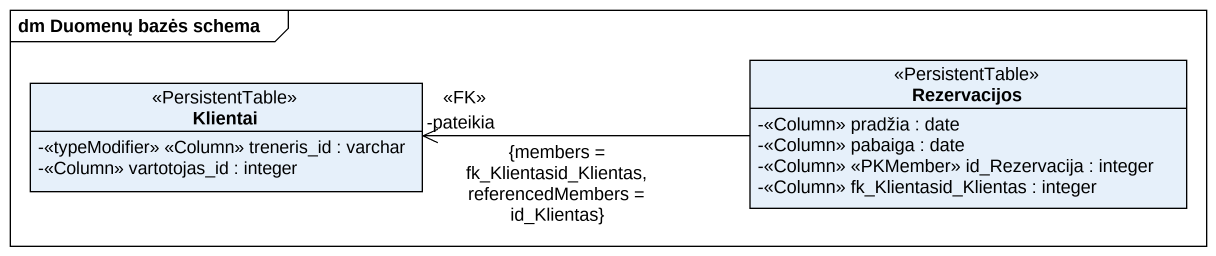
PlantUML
@startuml
mainframe dm Duomenų bazės schema
hide circle
hide empty members
skinparam classAttributeIconSize 0
class Rezervacijos <<PersistentTable>> {
  -<<Column>> pradžia : date
  -<<Column>> pabaiga : date
  -<<Column>> <<PKMember>> id_Rezervacija : integer
  -<<Column>> fk_Klientasid_Klientas : integer
}
class Klientai <<PersistentTable>> {
  -<<typeModifier>> <<Column>> treneris_id : varchar
  -<<Column>> vartotojas_id : integer
}
Rezervacijos -left-> "-pateikia\n<<FK>>\n{members = fk_Klientasid_Klientas, referencedMembers = id_Klientas}" Klientai
@enduml
